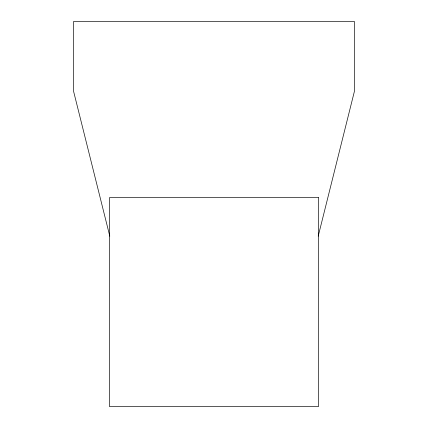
<?xml version="1.0" encoding="UTF-8"?>
<svg xmlns="http://www.w3.org/2000/svg" width="428" height="428" viewBox="0 0 428 428"><rect width="100%" height="100%" fill="white"/><g stroke="black" fill="none" stroke-linecap="round" stroke-linejoin="round"><path stroke-width="0.64" d="M318.213 236.144L354.352 91.576L354.352 21.4L73.648 21.4L73.648 91.576L109.787 236.144M318.496 197.613L109.504 197.613L109.504 406.6L318.496 406.6L318.496 197.613"/></g></svg>
